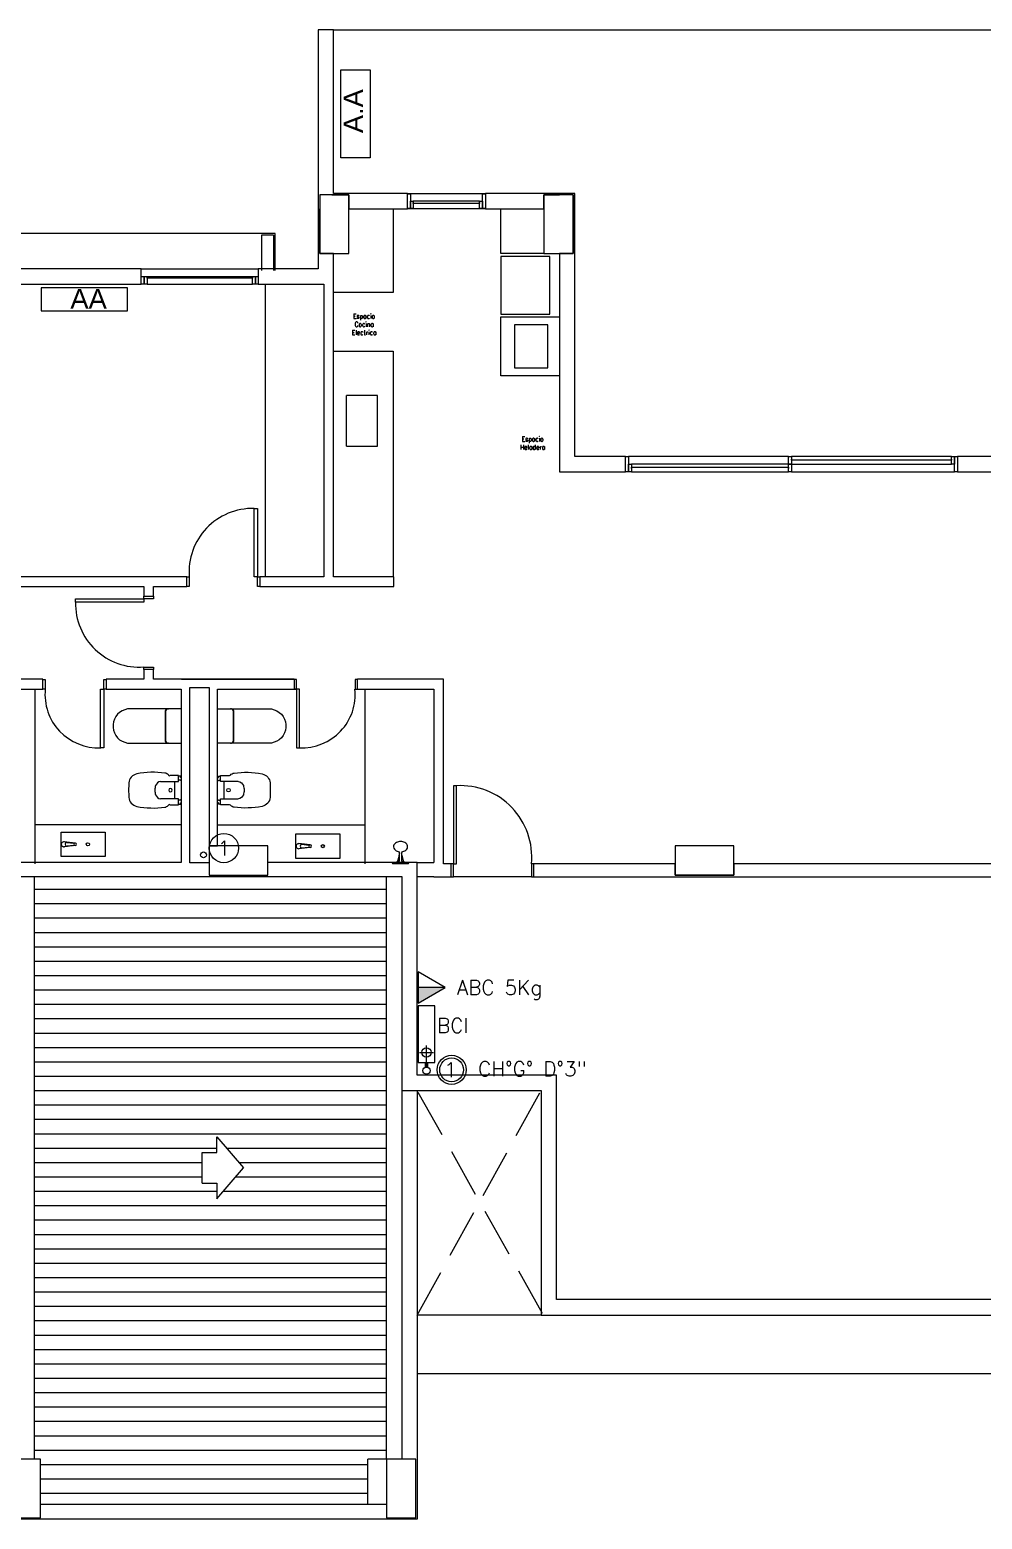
# Model space of a CAD drawing. Header units: millimetres. Extents: x 917 to 1168, y -421 to -23.
# Drawn here: x 1004.28 to 1014.04, y -184 to -168.74 of the extents above; entities that cross this region are included whole.
import ezdxf
from ezdxf.enums import TextEntityAlignment as Align

# ---------------------------------------------------------------- set-up
doc = ezdxf.new("R2010")
doc.units = ezdxf.units.MM
doc.header["$LTSCALE"] = 0.1
for name, pattern in [('ACAD_ISO02W100', [15, 12, -3]), ('CONTINUA', [0]), ('DASHED', [0.7, 0.5, -0.2])]:
    doc.linetypes.add(name, pattern=pattern)
doc.layers.get('0').update_dxf_attribs({"lineweight": 5})
for name, color, linetype, lineweight in [('00-Agua Fria', 5, 'ACAD_ISO02W100', 20), ('00-Texto AF', 7, 'Continuous', 18), ('00_Incendio_Bocas Incendio', 1, 'Continuous', 30), ('00_Incendio_Cañeria', 1, 'Continuous', 30), ('00_Incendio_Matafuego', 1, 'Continuous', 20), ('00_Incendio_Montantes', 1, 'Continuous', 30), ('00_Incendio_Numeracion Montantes', 1, 'Continuous', 30), ('00_Incendio_Textos', 7, 'Continuous', 13), ('A-DETL-GENF', 7, 'Continuous', 5), ('Arq-Equipamiento', 250, 'Continuous', 5), ('MUEBLES', 250, 'Continuous', 5), ('P-SANR-FIXT', 7, 'Continuous', 5)]:
    doc.layers.add(name, color=color, linetype=linetype, lineweight=lineweight)
doc.styles.add('Instal Sanit', font='techb___.ttf', dxfattribs={"height": 0.15})
doc.styles.add('Romans', font='romans.shx')
doc.styles.add('Romans 1.50', font='romans.shx', dxfattribs={"width": 0.8, "height": 0.15})
doc.styles.get("Standard").update_dxf_attribs({"font": 'arial.ttf'})

# ---------------------------------------------------------------- blocks, each defined once
blk = doc.blocks.new('Sanitary_Toilets_Ceramica-Catalano_Zero-70-One-Piece-Close-Coupled-Syphonic - Default-V1-2-TORRE-ARQ- PB _-2_14_')
at = {"layer": 'A-DETL-GENF', "color": 8}
for p, q in [((0.044, 0.177), (0.001, 0.177)), ((0.089, 0.177), (0.044, 0.177)), ((0.133, 0.177), (0.089, 0.177)), ((0.133, 0.177), (0.142, 0.176)), ((0.524, 0.177), (0.133, 0.177)), ((0.142, 0.176), (0.133, 0.177)), ((0.142, 0.176), (0.151, 0.171)), ((0.151, 0.171), (0.142, 0.176)), ((0.151, 0.171), (0.157, 0.165)), ((0.157, 0.165), (0.151, 0.171)), ((0.157, 0.165), (0.162, 0.156)), ((0.162, 0.156), (0.157, 0.165)), ((0.162, 0.156), (0.163, 0.147)), ((0.163, 0.147), (0.162, 0.156)), ((0.553, 0.175), (0.524, 0.177)), ((0.581, 0.167), (0.553, 0.175)), ((0.608, 0.156), (0.581, 0.167)), ((0.633, 0.14), (0.608, 0.156)), ((0.163, 0.147), (0.163, -0.147)), ((0.163, 0.098), (0.163, 0.147)), ((0.163, 0.049), (0.163, 0.098)), ((0.163, 0), (0.163, 0.049)), ((0.654, 0.12), (0.633, 0.14)), ((0.672, 0.097), (0.654, 0.12)), ((0.686, 0.071), (0.672, 0.097)), ((0.696, 0.043), (0.686, 0.071)), ((0.7, 0.015), (0.696, 0.043)), ((0.7, -0.015), (0.7, 0.015)), ((0.163, -0.147), (0.162, -0.156)), ((0.162, -0.156), (0.163, -0.147)), ((0.163, -0.049), (0.163, 0)), ((0.163, -0.098), (0.163, -0.049)), ((0.163, -0.147), (0.163, -0.098)), ((0.608, -0.156), (0.633, -0.14)), ((0.633, -0.14), (0.654, -0.12)), ((0.654, -0.12), (0.672, -0.097)), ((0.672, -0.097), (0.686, -0.071)), ((0.686, -0.071), (0.696, -0.043)), ((0.696, -0.043), (0.7, -0.015)), ((0.001, -0.177), (0.044, -0.177)), ((0.044, -0.177), (0.089, -0.177)), ((0.089, -0.177), (0.133, -0.177)), ((0.142, -0.176), (0.133, -0.177)), ((0.133, -0.177), (0.142, -0.176)), ((0.133, -0.177), (0.524, -0.177)), ((0.151, -0.171), (0.142, -0.176)), ((0.142, -0.176), (0.151, -0.171)), ((0.157, -0.165), (0.151, -0.171)), ((0.151, -0.171), (0.157, -0.165)), ((0.162, -0.156), (0.157, -0.165)), ((0.157, -0.165), (0.162, -0.156)), ((0.524, -0.177), (0.553, -0.175)), ((0.553, -0.175), (0.581, -0.167)), ((0.581, -0.167), (0.608, -0.156))]:
    blk.add_line(p, q, dxfattribs=at)
blk = doc.blocks.new('Vitreous china bidet _ Debba _ Roca _ 355994xx0 - White - Debba- Roca-2705266-2-TORRE-ARQ- PB _-2_14_')
at = {"layer": 'P-SANR-FIXT', "color": 8}
for p, q in [((-0.024, 0.169), (-0.024, 0.08)), ((0.036, 0.08), (0.036, 0.262)), ((0.214, 0.262), (0.214, 0.08)), ((0.274, 0.08), (0.274, 0.169)), ((-0.024, 0.08), (-0.019, 0.08)), ((-0.019, 0.08), (-0.019, 0.06)), ((-0.019, 0.08), (0.022, 0.08)), ((-0.019, 0.06), (-0.006, 0.06)), ((-0.006, 0.06), (-0.006, 0.051)), ((0.022, 0.08), (0.036, 0.08)), ((0.022, 0.06), (0.022, 0.08)), ((0.026, 0.06), (0.022, 0.06)), ((0.026, 0.051), (0.026, 0.06)), ((0.036, 0.116), (0.214, 0.116)), ((0.214, 0.08), (0.228, 0.08)), ((0.224, 0.06), (0.228, 0.06)), ((0.224, 0.051), (0.224, 0.06)), ((0.228, 0.08), (0.269, 0.08)), ((0.228, 0.06), (0.228, 0.08)), ((0.256, 0.051), (0.256, 0.06)), ((0.256, 0.06), (0.269, 0.06)), ((0.269, 0.06), (0.269, 0.08)), ((0.269, 0.08), (0.274, 0.08))]:
    blk.add_line(p, q, dxfattribs=at)
for centre, radius, start, end in [((0.809, 0.337), 0.867, 168.7556, 187.8739), ((0.058, 0.487), 0.101, 93.8692, 168.7556), ((0.125, -0.511), 1.101, 86.1308, 93.8692), ((0.192, 0.487), 0.101, 11.2444, 86.1308), ((-0.559, 0.337), 0.867, 352.1261, 11.2444), ((0.1, 0.253), 0.0649, 110.1691, 171.8309), ((0.129, 0.135), 0.186, 91.3288, 106.151), ((0.121, 0.135), 0.186, 73.849, 88.6712), ((0.15, 0.253), 0.0649, 8.1691, 69.8309), ((0.009, 0.227), 0.0594, 187.8739, 225.1331), ((-0.041, 0.169), 0.0175, 0, 63.7001), ((0.125, 0.161), 0.0175, 0, 180), ((0.125, 0.161), 0.0175, 180, 0), ((0.29, 0.169), 0.0167, 126.2715, 179.7285), ((0.241, 0.227), 0.0594, 311.2548, 352.1261)]:
    blk.add_arc(centre, radius, start, end, dxfattribs=at)
blk = doc.blocks.new('Bacha 45x25cm')
at = {"layer": 'MUEBLES', "color": 8}
for p, q in [((0.112, 0.146), (0.099, 0.028)), ((0.106, 0.062), (0.113, 0.127)), ((0.137, 0.126), (0.144, 0.062)), ((0.138, 0.146), (0.151, 0.028))]:
    blk.add_line(p, q, dxfattribs=at)
blk.add_lwpolyline([(0, 0.45), (0.25, 0.45), (0.25, 0), (0, 0)], close=True, dxfattribs=at)
blk.add_circle((0.125, 0.275), 0.0166, dxfattribs=at)
for centre, radius, start, end in [((0.125, 0.146), 0.0134, 0, 180), ((0.125, 0.028), 0.0256, 168.1721, 11.8279), ((0.125, 0.062), 0.0188, 167.2829, 12.8468), ((0.125, 0.126), 0.0117, 360, 173.6414)]:
    blk.add_arc(centre, radius, start, end, dxfattribs=at)
blk = doc.blocks.new('Shower-Valve_Trim-KOHLER-Alteo-K-TS45106 - 2_5 GPM_ 2BZ-Oil-Rubed Nickel-V13-2-TORRE-ARQ- PB _-2_14_')
at = {"layer": 'P-SANR-FIXT'}
for p, q in [((1.611, -12.188), (1.602, -12.224)), ((1.604, -12.189), (1.611, -12.188)), ((1.475, -12.251), (1.467, -12.249)), ((1.473, -12.225), (1.481, -12.227)), ((1.56, -12.27), (1.481, -12.25)), ((1.486, -12.23), (1.564, -12.25)), ((1.514, -12.262), (1.514, -12.263)), ((1.556, -12.286), (1.515, -12.264)), ((1.521, -12.234), (1.521, -12.236)), ((1.522, -12.234), (1.569, -12.234)), ((1.559, -12.273), (1.56, -12.27)), ((1.573, -12.28), (1.559, -12.274)), ((1.564, -12.25), (1.565, -12.247)), ((1.566, -12.246), (1.581, -12.247)), ((1.572, -12.346), (1.567, -12.342)), ((1.581, -12.31), (1.572, -12.346)), ((1.581, -12.31), (1.578, -12.308)), ((1.592, -12.267), (1.581, -12.31)), ((1.602, -12.224), (1.592, -12.267)), ((1.599, -12.224), (1.602, -12.224))]:
    blk.add_line(p, q, dxfattribs=at)
for centre, radius, start, end in [((1.466, -12.236), 0.0998, 153.2887, 166.2582), ((1.455, -12.231), 0.0869, 138.5968, 153.2887), ((1.439, -12.216), 0.0652, 116.2493, 138.5968), ((1.428, -12.194), 0.0408, 89.3349, 116.2493), ((1.428, -12.193), 0.0399, 54.3692, 89.3349), ((1.424, -12.199), 0.0469, 21.4194, 54.3692), ((1.383, -12.215), 0.0905, 353.6356, 21.4194), ((2.239, -12.57), 0.742, 149.2582, 152.5776), ((1.605, -12.194), 0.00488, 100.6517, 149.2582), ((1.466, -12.236), 0.0998, 166.2582, 179.2277), ((1.454, -12.236), 0.0869, 179.2277, 193.9197), ((1.433, -12.241), 0.0652, 193.9197, 216.2672), ((1.413, -12.256), 0.0408, 216.2672, 243.1815), ((1.412, -12.257), 0.0399, 243.1815, 278.1473), ((1.411, -12.25), 0.0469, 278.1473, 311.0971), ((1.383, -12.217), 0.0905, 311.0971, 338.8809), ((1.477, -12.245), 0.00706, 256.2582, 303.3224), ((1.479, -12.234), 0.00706, 29.194, 76.2582), ((1.511, -12.236), 0.0319, 208.2907, 210.727), ((1.484, -12.251), 0.00187, 232.8664, 278.9604), ((1.483, -12.24), 0.0125, 278.9604, 289.0241), ((1.489, -12.232), 0.00187, 53.5561, 99.6501), ((1.483, -12.241), 0.0125, 43.4923, 53.5561), ((1.335, -12.566), 0.351, 59.4407, 62.5633), ((1.502, -11.883), 0.351, 269.9532, 273.0757), ((1.513, -12.263), 0.000513, 249.7478, 346.2582), ((1.514, -12.263), 0.000925, 331.7203, 56.5175), ((1.515, -12.264), 0.000762, 151.7203, 242.4075), ((1.52, -12.234), 0.000513, 346.2582, 82.7687), ((1.522, -12.235), 0.000762, 90.109, 180.7962), ((1.521, -12.235), 0.000925, 275.999, 0.7962), ((1.561, -12.277), 0.00985, 242.7132, 264.5355), ((1.56, -12.273), 0.000995, 166.2582, 247.7104), ((1.561, -12.288), 0.000695, 156.2365, 234.9862), ((1.56, -12.287), 0.000526, 338.328, 84.5355), ((1.557, -12.294), 0.00706, 12.5776, 54.9862), ((1.549, -12.296), 0.0149, 359.9389, 12.5776), ((2.306, -12.297), 0.742, 179.9389, 183.2582), ((1.566, -12.247), 0.000995, 84.8061, 166.2582), ((1.57, -12.338), 0.00488, 183.2582, 231.8648), ((1.569, -12.244), 0.00985, 67.981, 89.8033), ((1.573, -12.234), 0.000526, 247.981, 354.1885), ((1.574, -12.235), 0.000695, 97.5303, 176.28), ((1.572, -12.282), 0.00308, 0.8785, 67.7104), ((1.573, -12.227), 0.00706, 277.5303, 319.9389), ((1.799, -12.279), 0.224, 180.8785, 186.9037), ((1.58, -12.306), 0.00318, 186.9037, 235.0068), ((1.567, -12.222), 0.0149, 319.9389, 332.5776), ((1.581, -12.244), 0.00308, 264.8061, 331.638), ((1.781, -12.352), 0.224, 145.6128, 151.638), ((1.599, -12.227), 0.00318, 97.5097, 145.6128)]:
    blk.add_arc(centre, radius, start, end, dxfattribs=at)
blk = doc.blocks.new('Shower-Valve_Trim-KOHLER-Alteo-K-TS45106 - 2_5 GPM_ 2BZ-Oil-Rubed Nickel-V14-2-TORRE-ARQ- PB _-2_14_')
at = {"color": 8}
for p, q in [((1.611, -12.188), (1.602, -12.224)), ((1.604, -12.189), (1.611, -12.188)), ((1.475, -12.251), (1.467, -12.249)), ((1.473, -12.225), (1.481, -12.227)), ((1.56, -12.27), (1.481, -12.25)), ((1.486, -12.23), (1.564, -12.25)), ((1.514, -12.262), (1.514, -12.263)), ((1.556, -12.286), (1.515, -12.264)), ((1.521, -12.234), (1.521, -12.236)), ((1.522, -12.234), (1.569, -12.234)), ((1.559, -12.273), (1.56, -12.27)), ((1.573, -12.28), (1.559, -12.274)), ((1.564, -12.25), (1.565, -12.247)), ((1.566, -12.246), (1.581, -12.247)), ((1.572, -12.346), (1.567, -12.342)), ((1.581, -12.31), (1.572, -12.346)), ((1.581, -12.31), (1.578, -12.308)), ((1.592, -12.267), (1.581, -12.31)), ((1.602, -12.224), (1.592, -12.267)), ((1.599, -12.224), (1.602, -12.224))]:
    blk.add_line(p, q, dxfattribs=at)
for centre, radius, start, end in [((1.466, -12.236), 0.0998, 153.2887, 166.2582), ((1.455, -12.231), 0.0869, 138.5968, 153.2887), ((1.439, -12.216), 0.0652, 116.2493, 138.5968), ((1.428, -12.194), 0.0408, 89.3349, 116.2493), ((1.428, -12.193), 0.0399, 54.3692, 89.3349), ((1.424, -12.199), 0.0469, 21.4194, 54.3692), ((1.383, -12.215), 0.0905, 353.6356, 21.4194), ((2.239, -12.57), 0.742, 149.2582, 152.5776), ((1.605, -12.194), 0.00488, 100.6517, 149.2582), ((1.466, -12.236), 0.0998, 166.2582, 179.2277), ((1.454, -12.236), 0.0869, 179.2277, 193.9197), ((1.433, -12.241), 0.0652, 193.9197, 216.2672), ((1.413, -12.256), 0.0408, 216.2672, 243.1815), ((1.412, -12.257), 0.0399, 243.1815, 278.1473), ((1.411, -12.25), 0.0469, 278.1473, 311.0971), ((1.383, -12.217), 0.0905, 311.0971, 338.8809), ((1.477, -12.245), 0.00706, 256.2582, 303.3224), ((1.479, -12.234), 0.00706, 29.194, 76.2582), ((1.511, -12.236), 0.0319, 208.2907, 210.727), ((1.484, -12.251), 0.00187, 232.8664, 278.9604), ((1.483, -12.24), 0.0125, 278.9604, 289.0241), ((1.489, -12.232), 0.00187, 53.5561, 99.6501), ((1.483, -12.241), 0.0125, 43.4923, 53.5561), ((1.335, -12.566), 0.351, 59.4407, 62.5633), ((1.502, -11.883), 0.351, 269.9532, 273.0757), ((1.513, -12.263), 0.000513, 249.7478, 346.2582), ((1.514, -12.263), 0.000925, 331.7203, 56.5175), ((1.515, -12.264), 0.000762, 151.7203, 242.4075), ((1.52, -12.234), 0.000513, 346.2582, 82.7687), ((1.522, -12.235), 0.000762, 90.109, 180.7962), ((1.521, -12.235), 0.000925, 275.999, 0.7962), ((1.561, -12.277), 0.00985, 242.7132, 264.5355), ((1.56, -12.273), 0.000995, 166.2582, 247.7104), ((1.561, -12.288), 0.000695, 156.2365, 234.9862), ((1.56, -12.287), 0.000526, 338.328, 84.5355), ((1.557, -12.294), 0.00706, 12.5776, 54.9862), ((1.549, -12.296), 0.0149, 359.9389, 12.5776), ((2.306, -12.297), 0.742, 179.9389, 183.2582), ((1.566, -12.247), 0.000995, 84.8061, 166.2582), ((1.57, -12.338), 0.00488, 183.2582, 231.8648), ((1.569, -12.244), 0.00985, 67.981, 89.8033), ((1.573, -12.234), 0.000526, 247.981, 354.1885), ((1.574, -12.235), 0.000695, 97.5303, 176.28), ((1.572, -12.282), 0.00308, 0.8785, 67.7104), ((1.573, -12.227), 0.00706, 277.5303, 319.9389), ((1.799, -12.279), 0.224, 180.8785, 186.9037), ((1.58, -12.306), 0.00318, 186.9037, 235.0068), ((1.567, -12.222), 0.0149, 319.9389, 332.5776), ((1.581, -12.244), 0.00308, 264.8061, 331.638), ((1.781, -12.352), 0.224, 145.6128, 151.638), ((1.599, -12.227), 0.00318, 97.5097, 145.6128)]:
    blk.add_arc(centre, radius, start, end, dxfattribs=at)
blk = doc.blocks.new('2-5P final')
at = {"color": 8, "lineweight": 18}
for p, q in [((744.734, -226.041), (744.579, -226.041)), ((744.579, -226.041), (744.579, -228.491)), ((744.734, -227.718), (744.734, -226.041)), ((744.734, -226.041), (760.799, -226.041)), ((744.812, -226.452), (745.112, -226.452)), ((744.812, -227.352), (744.812, -226.452)), ((745.112, -226.452), (745.112, -227.352)), ((745.112, -227.352), (744.812, -227.352)), ((744.719, -227.733), (744.594, -227.733)), ((744.594, -227.733), (744.594, -227.874)), ((744.719, -227.733), (744.594, -227.733)), ((744.594, -227.733), (744.594, -227.874)), ((744.894, -227.733), (744.719, -227.733)), ((744.719, -227.733), (744.894, -227.733)), ((744.894, -227.733), (744.719, -227.733)), ((745.493, -227.718), (744.734, -227.718)), ((744.894, -227.858), (744.894, -227.733)), ((744.894, -227.733), (744.894, -227.874)), ((744.894, -227.858), (744.894, -227.733)), ((745.493, -227.72), (745.493, -227.718)), ((745.493, -227.718), (746.293, -227.718)), ((745.493, -227.873), (745.493, -227.72)), ((745.493, -227.72), (745.523, -227.72)), ((745.523, -227.72), (745.523, -227.873)), ((746.263, -227.873), (746.263, -227.72)), ((746.263, -227.72), (746.293, -227.72)), ((747.207, -227.718), (746.293, -227.718)), ((746.293, -227.718), (746.293, -227.72)), ((746.293, -227.72), (746.293, -227.873)), ((747.051, -227.733), (746.892, -227.733)), ((746.892, -227.733), (746.892, -227.858)), ((746.892, -227.733), (747.051, -227.733)), ((746.892, -227.874), (746.892, -227.733)), ((747.051, -227.733), (746.892, -227.733)), ((746.892, -227.733), (746.892, -227.858)), ((747.192, -227.733), (747.051, -227.733)), ((747.192, -227.733), (747.051, -227.733)), ((747.192, -228.333), (747.192, -227.733)), ((747.192, -227.733), (747.192, -228.333)), ((747.192, -228.333), (747.192, -227.733)), ((747.207, -230.412), (747.207, -227.718)), ((744.594, -227.874), (744.594, -228.333)), ((744.594, -228.333), (744.594, -227.874)), ((744.594, -227.874), (744.594, -228.333)), ((744.894, -227.859), (744.894, -227.858)), ((744.894, -227.859), (744.894, -227.858)), ((744.894, -227.872), (744.894, -227.859)), ((744.894, -227.872), (744.894, -227.859)), ((744.894, -227.873), (744.894, -227.872)), ((744.894, -227.873), (744.894, -227.872)), ((744.894, -227.874), (744.894, -227.873)), ((744.894, -227.874), (744.894, -227.873)), ((744.894, -228.333), (744.894, -227.874)), ((744.894, -227.874), (745.493, -227.874)), ((744.894, -228.333), (744.894, -227.874)), ((745.347, -227.874), (745.347, -228.733)), ((745.493, -227.874), (745.493, -227.873)), ((745.523, -227.873), (745.493, -227.873)), ((746.293, -227.874), (745.493, -227.874)), ((745.523, -227.873), (745.523, -227.796)), ((745.523, -227.796), (745.553, -227.796)), ((745.553, -227.873), (745.523, -227.873)), ((745.553, -227.796), (745.553, -227.873)), ((746.233, -227.796), (745.553, -227.796)), ((745.553, -227.82), (745.553, -227.81)), ((746.233, -227.82), (745.553, -227.82)), ((745.553, -227.873), (746.233, -227.873)), ((746.233, -227.873), (746.233, -227.796)), ((746.233, -227.796), (746.263, -227.796)), ((746.233, -227.81), (746.233, -227.82)), ((746.263, -227.873), (746.233, -227.873)), ((746.263, -227.796), (746.263, -227.873)), ((746.293, -227.873), (746.263, -227.873)), ((746.293, -227.873), (746.293, -227.874)), ((746.293, -227.874), (746.892, -227.874)), ((746.451, -228.333), (746.451, -227.874)), ((746.892, -227.858), (746.892, -227.859)), ((746.892, -227.858), (746.892, -227.859)), ((746.892, -227.859), (746.892, -227.872)), ((746.892, -227.859), (746.892, -227.872)), ((746.892, -227.872), (746.892, -227.873)), ((746.892, -227.872), (746.892, -227.873)), ((746.892, -227.873), (746.892, -227.874)), ((746.892, -227.873), (746.892, -227.874)), ((746.892, -227.874), (746.892, -228.333)), ((746.892, -227.874), (746.892, -228.333)), ((743.981, -228.129), (740.904, -228.129)), ((744.136, -228.129), (743.981, -228.129)), ((744.121, -228.144), (743.996, -228.144)), ((743.996, -228.144), (743.996, -228.506)), ((744.121, -228.144), (744.121, -228.506)), ((744.136, -228.506), (744.136, -228.129)), ((744.594, -228.333), (744.719, -228.333)), ((744.735, -228.333), (744.594, -228.333)), ((744.594, -228.333), (744.719, -228.333)), ((744.719, -228.333), (744.72, -228.333)), ((744.719, -228.333), (744.72, -228.333)), ((744.72, -228.333), (744.732, -228.333)), ((744.72, -228.333), (744.732, -228.333)), ((744.732, -228.333), (744.733, -228.333)), ((744.732, -228.333), (744.733, -228.333)), ((744.733, -228.333), (744.735, -228.333)), ((744.733, -228.333), (744.735, -228.333)), ((744.735, -228.333), (744.894, -228.333)), ((744.735, -231.644), (744.735, -228.333)), ((744.735, -228.333), (744.894, -228.333)), ((746.892, -228.333), (746.451, -228.333)), ((746.892, -228.333), (747.051, -228.333)), ((746.892, -228.333), (747.051, -228.333)), ((747.051, -228.333), (747.052, -228.333)), ((747.051, -228.333), (747.051, -230.568)), ((747.192, -228.333), (747.051, -228.333)), ((747.051, -228.333), (747.052, -228.333)), ((747.052, -228.333), (747.053, -228.333)), ((747.052, -228.333), (747.053, -228.333)), ((747.053, -228.333), (747.066, -228.333)), ((747.053, -228.333), (747.066, -228.333)), ((747.066, -228.333), (747.067, -228.333)), ((747.066, -228.333), (747.067, -228.333)), ((747.067, -228.333), (747.192, -228.333)), ((747.067, -228.333), (747.192, -228.333)), ((742.765, -228.491), (740.75, -228.491)), ((742.765, -228.569), (742.765, -228.491)), ((742.765, -228.491), (743.965, -228.491)), ((744.579, -228.491), (743.965, -228.491)), ((743.965, -228.491), (743.965, -228.569)), ((741.064, -228.647), (742.765, -228.647)), ((742.765, -228.569), (742.795, -228.569)), ((742.765, -228.647), (742.765, -228.569)), ((742.795, -228.647), (742.765, -228.647)), ((742.795, -228.569), (742.825, -228.569)), ((742.795, -228.647), (742.795, -228.569)), ((742.795, -228.569), (742.795, -228.647)), ((742.825, -228.647), (742.795, -228.647)), ((742.825, -228.569), (743.905, -228.569)), ((742.825, -228.584), (742.825, -228.569)), ((742.825, -228.569), (742.825, -228.647)), ((743.905, -228.584), (742.825, -228.584)), ((742.825, -228.647), (743.905, -228.647)), ((743.905, -228.569), (743.905, -228.584)), ((743.905, -228.569), (743.935, -228.569)), ((743.905, -228.647), (743.905, -228.569)), ((743.935, -228.647), (743.905, -228.647)), ((743.935, -228.569), (743.935, -228.647)), ((743.935, -228.569), (743.965, -228.569)), ((743.935, -228.647), (743.935, -228.569)), ((743.965, -228.647), (743.935, -228.647)), ((743.965, -228.569), (743.965, -228.647)), ((743.965, -228.647), (744.635, -228.647)), ((744.035, -228.647), (744.035, -231.644)), ((744.635, -228.647), (744.635, -231.644)), ((744.732, -228.645), (744.735, -228.645)), ((744.735, -228.644), (744.733, -228.644)), ((744.733, -228.647), (744.735, -228.647)), ((745.347, -228.733), (744.735, -228.733)), ((746.45, -229.585), (746.451, -228.983)), ((746.451, -228.983), (747.051, -228.983)), ((746.591, -229.064), (746.59, -229.504)), ((746.931, -229.064), (746.591, -229.064)), ((746.93, -229.504), (746.931, -229.064)), ((744.735, -229.333), (745.347, -229.333)), ((745.347, -229.333), (745.347, -231.644)), ((747.05, -229.585), (746.45, -229.585)), ((746.59, -229.504), (746.93, -229.504)), ((745.187, -229.787), (744.867, -229.787)), ((744.867, -230.307), (744.867, -229.787)), ((745.187, -230.307), (745.187, -229.787)), ((744.867, -230.307), (745.187, -230.307)), ((747.729, -230.412), (747.207, -230.412)), ((747.729, -230.568), (747.729, -230.412)), ((747.729, -230.412), (747.759, -230.412)), ((747.759, -230.412), (747.759, -230.568)), ((749.399, -230.412), (747.759, -230.412)), ((747.759, -230.568), (747.759, -230.49)), ((747.759, -230.49), (747.789, -230.49)), ((747.789, -230.49), (747.789, -230.568)), ((749.399, -230.49), (747.789, -230.49)), ((747.789, -230.535), (747.789, -230.521)), ((747.789, -230.521), (749.399, -230.521)), ((749.399, -230.49), (749.399, -230.412)), ((749.399, -230.412), (749.429, -230.412)), ((749.399, -230.568), (749.399, -230.49)), ((749.399, -230.49), (749.429, -230.49)), ((749.429, -230.49), (749.399, -230.49)), ((749.399, -230.521), (749.399, -230.535)), ((749.429, -230.412), (749.429, -230.49)), ((751.069, -230.412), (749.429, -230.412)), ((749.429, -230.451), (749.429, -230.44)), ((751.069, -230.451), (749.429, -230.451)), ((749.429, -230.49), (749.429, -230.568)), ((749.429, -230.49), (751.069, -230.49)), ((751.069, -230.49), (751.069, -230.412)), ((751.069, -230.412), (751.099, -230.412)), ((751.069, -230.44), (751.069, -230.451)), ((751.099, -230.49), (751.069, -230.49)), ((751.099, -230.412), (751.099, -230.49)), ((751.099, -230.568), (751.099, -230.412)), ((751.099, -230.412), (751.129, -230.412)), ((751.967, -230.412), (751.129, -230.412)), ((751.129, -230.412), (751.129, -230.568)), ((747.052, -230.566), (747.051, -230.566)), ((747.051, -230.568), (747.729, -230.568)), ((747.759, -230.568), (747.729, -230.568)), ((747.789, -230.568), (747.759, -230.568)), ((747.789, -230.568), (749.399, -230.568)), ((749.429, -230.568), (749.399, -230.568)), ((749.429, -230.568), (751.099, -230.568)), ((751.129, -230.568), (751.099, -230.568)), ((751.129, -230.568), (751.967, -230.568)), ((743.921, -231.644), (743.921, -230.944)), ((743.921, -230.944), (743.956, -230.944)), ((743.956, -230.944), (743.956, -231.644)), ((740.829, -231.744), (742.791, -231.744)), ((743.231, -231.644), (740.929, -231.644)), ((742.791, -231.744), (742.791, -231.844)), ((742.891, -231.744), (743.231, -231.744)), ((742.891, -231.844), (742.891, -231.744)), ((743.231, -231.744), (743.231, -231.644)), ((743.231, -231.644), (743.256, -231.644)), ((743.256, -231.744), (743.231, -231.744)), ((743.256, -231.644), (743.256, -231.744)), ((743.956, -231.644), (743.921, -231.644)), ((743.956, -231.744), (743.956, -231.644)), ((743.956, -231.644), (743.981, -231.644)), ((743.981, -231.744), (743.956, -231.744)), ((744.635, -231.644), (743.981, -231.644)), ((743.981, -231.644), (743.981, -231.744)), ((743.981, -231.744), (745.354, -231.744)), ((745.354, -231.644), (744.735, -231.644)), ((745.354, -231.741), (745.353, -231.741)), ((745.354, -231.744), (745.354, -231.644)), ((742.091, -231.869), (742.791, -231.869)), ((742.091, -231.904), (742.091, -231.869)), ((742.791, -231.844), (742.891, -231.844)), ((742.791, -231.869), (742.791, -231.844)), ((742.791, -231.869), (742.791, -231.904)), ((742.891, -231.869), (742.791, -231.869)), ((742.891, -231.844), (742.891, -231.869)), ((742.791, -231.904), (742.091, -231.904)), ((742.791, -232.569), (742.891, -232.569)), ((742.791, -232.594), (742.791, -232.569)), ((742.791, -232.594), (742.791, -232.694)), ((742.891, -232.594), (742.791, -232.594)), ((742.891, -232.569), (742.891, -232.594)), ((742.891, -232.694), (742.891, -232.594)), ((741.756, -232.694), (740.829, -232.694)), ((740.931, -232.796), (741.756, -232.796)), ((741.676, -232.795), (741.675, -234.584)), ((741.756, -232.695), (741.781, -232.695)), ((741.756, -232.795), (741.756, -232.695)), ((741.781, -232.795), (741.756, -232.795)), ((741.781, -232.695), (741.781, -232.795)), ((742.349, -232.796), (742.381, -232.796)), ((742.349, -233.396), (742.349, -232.796)), ((742.381, -232.695), (742.406, -232.695)), ((742.381, -232.795), (742.381, -232.695)), ((742.406, -232.795), (742.381, -232.795)), ((742.406, -232.796), (742.381, -232.796)), ((742.381, -232.796), (742.381, -233.396)), ((742.791, -232.694), (742.406, -232.694)), ((742.406, -232.695), (742.406, -232.795)), ((742.406, -232.796), (743.176, -232.796)), ((744.331, -232.694), (742.891, -232.694)), ((743.176, -232.694), (743.176, -232.696)), ((743.176, -232.796), (743.176, -234.572)), ((743.179, -232.694), (743.179, -232.697)), ((743.545, -232.696), (743.179, -232.696)), ((743.262, -234.576), (743.262, -232.779)), ((743.262, -232.779), (743.461, -232.779)), ((743.461, -232.779), (743.461, -234.401)), ((743.545, -232.697), (743.545, -232.694)), ((743.548, -232.696), (743.548, -232.694)), ((744.331, -232.696), (743.548, -232.696)), ((743.548, -234.401), (743.548, -232.796)), ((743.548, -232.796), (744.331, -232.796)), ((744.356, -232.695), (744.331, -232.695)), ((744.331, -232.695), (744.331, -232.795)), ((744.331, -232.795), (744.356, -232.795)), ((744.356, -232.796), (744.331, -232.796)), ((744.356, -232.795), (744.356, -232.695)), ((744.356, -232.796), (744.356, -233.396)), ((744.387, -232.796), (744.356, -232.796)), ((744.387, -233.396), (744.387, -232.796)), ((744.981, -232.695), (744.956, -232.695)), ((744.956, -232.695), (744.956, -232.795)), ((744.956, -232.795), (744.981, -232.795)), ((745.864, -232.694), (744.981, -232.694)), ((744.981, -232.795), (744.981, -232.695)), ((744.981, -232.796), (745.763, -232.796)), ((745.057, -232.796), (745.057, -234.584)), ((745.763, -232.796), (745.763, -234.572)), ((745.864, -234.585), (745.864, -232.694)), ((742.381, -233.396), (742.349, -233.396)), ((744.356, -233.396), (744.387, -233.396)), ((745.995, -233.785), (745.964, -233.785)), ((745.964, -233.785), (745.964, -234.585)), ((745.995, -234.585), (745.995, -233.785)), ((743.175, -234.184), (741.675, -234.184)), ((743.548, -234.184), (745.057, -234.184)), ((743.461, -234.401), (743.548, -234.401)), ((744.062, -234.402), (743.462, -234.402)), ((743.462, -234.402), (743.462, -234.702)), ((744.062, -234.402), (743.462, -234.402)), ((743.462, -234.402), (743.462, -234.702)), ((744.062, -234.702), (744.062, -234.402)), ((744.062, -234.702), (744.062, -234.402)), ((748.838, -234.401), (748.238, -234.401)), ((748.238, -234.401), (748.238, -234.585)), ((748.838, -234.401), (748.238, -234.401)), ((748.238, -234.401), (748.238, -234.585)), ((748.838, -234.585), (748.838, -234.401)), ((748.838, -234.585), (748.838, -234.401)), ((743.176, -234.572), (741.414, -234.572)), ((743.462, -234.576), (743.262, -234.576)), ((745.593, -234.572), (744.061, -234.572)), ((744.061, -234.572), (744.061, -234.576)), ((745.593, -236.75), (745.593, -234.572)), ((745.939, -234.585), (745.864, -234.585)), ((745.964, -234.585), (745.939, -234.585)), ((745.939, -234.585), (745.939, -234.719)), ((745.964, -234.585), (745.995, -234.585)), ((745.964, -234.719), (745.964, -234.585)), ((746.789, -234.585), (746.764, -234.585)), ((746.764, -234.585), (746.764, -234.719)), ((748.238, -234.585), (746.789, -234.585)), ((746.789, -234.719), (746.789, -234.585)), ((748.238, -234.585), (748.238, -234.587)), ((748.238, -234.701), (748.238, -234.585)), ((748.238, -234.585), (748.238, -234.587)), ((748.238, -234.587), (748.238, -234.588)), ((748.238, -234.587), (748.238, -234.588)), ((748.238, -234.588), (748.238, -234.6)), ((748.238, -234.588), (748.238, -234.6)), ((748.238, -234.6), (748.238, -234.601)), ((748.238, -234.6), (748.238, -234.601)), ((748.238, -234.601), (748.238, -234.701)), ((748.238, -234.601), (748.238, -234.701)), ((748.838, -234.587), (748.838, -234.585)), ((752.466, -234.585), (748.838, -234.585)), ((748.838, -234.585), (748.838, -234.701)), ((748.838, -234.587), (748.838, -234.585)), ((748.838, -234.588), (748.838, -234.587)), ((748.838, -234.588), (748.838, -234.587)), ((748.838, -234.6), (748.838, -234.588)), ((748.838, -234.6), (748.838, -234.588)), ((748.838, -234.601), (748.838, -234.6)), ((748.838, -234.601), (748.838, -234.6)), ((748.838, -234.701), (748.838, -234.601)), ((748.838, -234.701), (748.838, -234.601)), ((741.414, -234.716), (745.435, -234.716)), ((741.673, -240.683), (741.673, -234.716)), ((743.462, -234.702), (744.062, -234.702)), ((743.462, -234.702), (744.062, -234.702)), ((745.279, -240.683), (745.279, -234.716)), ((745.435, -234.716), (745.435, -236.907)), ((745.763, -234.719), (745.939, -234.719)), ((745.939, -234.719), (745.964, -234.719)), ((746.764, -234.719), (745.964, -234.719)), ((746.764, -234.719), (746.789, -234.719)), ((746.789, -234.719), (752.466, -234.719)), ((748.238, -234.701), (748.238, -234.701)), ((748.238, -234.701), (748.838, -234.701)), ((748.238, -234.701), (748.238, -234.701)), ((748.838, -234.701), (748.238, -234.701)), ((748.238, -234.701), (748.238, -234.701)), ((748.238, -234.701), (748.838, -234.701)), ((748.838, -234.701), (748.838, -234.701)), ((748.838, -234.701), (748.838, -234.701)), ((748.838, -234.701), (748.838, -234.701)), ((747.021, -236.75), (745.593, -236.75)), ((747.021, -239.049), (747.021, -236.75)), ((745.435, -236.907), (746.863, -236.907)), ((745.438, -240.683), (745.438, -236.907)), ((745.593, -236.907), (745.593, -241.298)), ((746.863, -236.907), (746.863, -239.207)), ((743.541, -237.542), (743.541, -237.381)), ((743.39, -237.857), (743.39, -237.542)), ((743.39, -237.542), (743.541, -237.542)), ((743.39, -237.857), (743.541, -237.857)), ((743.541, -237.857), (743.541, -238.018)), ((751.807, -239.049), (747.021, -239.049)), ((746.863, -239.207), (745.593, -239.207)), ((746.863, -239.207), (751.807, -239.207)), ((745.593, -239.807), (759.939, -239.807)), ((741.733, -240.683), (741.433, -240.683)), ((741.733, -240.683), (741.574, -240.683)), ((741.733, -241.283), (741.733, -240.683)), ((741.733, -241.142), (741.733, -240.683)), ((745.088, -241.143), (745.088, -240.683)), ((745.279, -240.683), (745.088, -240.683)), ((745.579, -240.683), (745.279, -240.683)), ((745.279, -240.683), (745.279, -241.283)), ((745.348, -240.683), (745.279, -240.683)), ((745.279, -240.683), (745.279, -241.142)), ((745.437, -240.683), (745.348, -240.683)), ((745.439, -240.683), (745.437, -240.683)), ((745.44, -240.683), (745.439, -240.683)), ((745.452, -240.683), (745.44, -240.683)), ((745.453, -240.683), (745.452, -240.683)), ((745.578, -240.683), (745.453, -240.683)), ((745.579, -240.683), (745.578, -240.683)), ((745.579, -241.283), (745.579, -240.683)), ((745.579, -241.142), (745.579, -240.683)), ((741.733, -241.143), (741.733, -241.142)), ((741.733, -241.143), (745.279, -241.143)), ((741.733, -241.144), (741.733, -241.143)), ((741.733, -241.157), (741.733, -241.144)), ((741.733, -241.158), (741.733, -241.157)), ((741.733, -241.283), (741.733, -241.158)), ((745.279, -241.142), (745.279, -241.144)), ((745.279, -241.144), (745.279, -241.158)), ((745.279, -241.158), (745.279, -241.283)), ((745.579, -241.283), (745.579, -241.142)), ((745.593, -241.298), (741.418, -241.298)), ((741.433, -241.283), (741.733, -241.283)), ((741.574, -241.283), (741.733, -241.283)), ((745.279, -241.283), (745.579, -241.283)), ((745.279, -241.283), (745.579, -241.283))]:
    blk.add_line(p, q, dxfattribs=at)
at = {"color": 8, "linetype": 'CONTINUA', "lineweight": 13}
for p, q in [((745.593, -234.572), (745.763, -234.572)), ((745.763, -234.719), (745.593, -234.719)), ((745.279, -234.849), (741.673, -234.849)), ((745.279, -234.996), (741.673, -234.996)), ((745.279, -235.143), (741.673, -235.143)), ((745.279, -235.291), (741.673, -235.291)), ((745.279, -235.438), (741.673, -235.438)), ((745.279, -235.585), (741.673, -235.585)), ((745.279, -235.733), (741.673, -235.733)), ((745.279, -235.88), (741.673, -235.88)), ((745.279, -236.027), (741.673, -236.027)), ((745.279, -236.174), (741.673, -236.174)), ((745.279, -236.322), (741.673, -236.322)), ((745.279, -236.469), (741.673, -236.469)), ((745.279, -236.616), (741.673, -236.616)), ((745.279, -236.764), (741.673, -236.764)), ((745.279, -236.911), (741.673, -236.911)), ((745.279, -237.058), (741.673, -237.058)), ((745.279, -237.205), (741.673, -237.205)), ((745.279, -237.353), (741.673, -237.353)), ((743.541, -237.5), (741.673, -237.5)), ((745.279, -237.5), (743.643, -237.5)), ((743.39, -237.647), (741.673, -237.647)), ((745.279, -237.647), (743.768, -237.647)), ((743.39, -237.794), (741.673, -237.794)), ((745.279, -237.794), (743.732, -237.794)), ((743.541, -237.942), (741.673, -237.942)), ((745.279, -237.942), (743.606, -237.942)), ((745.279, -238.089), (741.673, -238.089)), ((745.279, -238.236), (741.673, -238.236)), ((745.279, -238.384), (741.673, -238.384)), ((745.279, -238.531), (741.673, -238.531)), ((745.279, -238.678), (741.673, -238.678)), ((745.279, -238.825), (741.673, -238.825)), ((745.279, -238.973), (741.673, -238.973)), ((745.279, -239.12), (741.673, -239.12)), ((745.279, -239.267), (741.673, -239.267)), ((745.279, -239.415), (741.673, -239.415)), ((745.279, -239.562), (741.673, -239.562)), ((745.279, -239.709), (741.673, -239.709)), ((745.279, -239.856), (741.673, -239.856)), ((745.279, -240.004), (741.673, -240.004)), ((745.279, -240.151), (741.673, -240.151)), ((745.279, -240.298), (741.673, -240.298)), ((745.279, -240.446), (741.673, -240.446)), ((745.279, -240.593), (741.673, -240.593)), ((745.088, -240.74), (741.733, -240.74)), ((745.088, -240.887), (741.733, -240.887)), ((745.088, -241.035), (741.733, -241.035))]:
    blk.add_line(p, q, dxfattribs=at)
at = {"color": 8, "linetype": 'DASHED', "lineweight": 18, "ltscale": 10}
for p, q in [((746.878, -239.192), (745.593, -236.907)), ((745.593, -239.207), (746.863, -236.907))]:
    blk.add_line(p, q, dxfattribs=at)
at = {"color": 8, "lineweight": 18}
blk.add_lwpolyline([(746.451, -228.365), (746.451, -228.955), (746.951, -228.955), (746.951, -228.365)], close=True, dxfattribs=at)
for points in [[(743.541, -237.381), (743.813, -237.699)], [(743.541, -238.018), (743.813, -237.699)]]:
    blk.add_lwpolyline(points, dxfattribs=at)
for centre, radius, start, end in [((743.908, -231.597), 0.653, 88.836, 184.1016), ((742.744, -231.917), 0.653, 178.836, 274.1016), ((742.325, -232.85), 0.546, 174.312, 272.5983), ((744.412, -232.85), 0.546, 267.4017, 5.688), ((746.037, -234.514), 0.73, 354.4302, 93.3299)]:
    blk.add_arc(centre, radius, start, end, dxfattribs=at)
at = {"layer": 'Arq-Equipamiento', "color": 8, "linetype": 'CONTINUA', "lineweight": 18}
blk.add_lwpolyline([(742.625, -228.684), (741.74, -228.684), (741.74, -228.92), (742.625, -228.92)], close=True, dxfattribs=at)
at = {"color": 8, "lineweight": 18}
for name, p, rotation in [('Sanitary_Toilets_Ceramica-Catalano_Zero-70-One-Piece-Close-Coupled-Syphonic - Default-V1-2-TORRE-ARQ- PB _-2_14_', (743.177, -233.173), 179.996503024591), ('Vitreous china bidet _ Debba _ Roca _ 355994xx0 - White - Debba- Roca-2705266-2-TORRE-ARQ- PB _-2_14_', (743.226, -233.955), 89.99650307036545), ('Bacha 45x25cm', (741.944, -234.26), 269.9999997145658), ('Bacha 45x25cm', (744.351, -234.279), 269.9999997145658), ('Shower-Valve_Trim-KOHLER-Alteo-K-TS45106 - 2_5 GPM_ 2BZ-Oil-Rubed Nickel-V13-2-TORRE-ARQ- PB _-2_14_', (756.959, -230.122), 283.7592465632944), ('Shower-Valve_Trim-KOHLER-Alteo-K-TS45106 - 2_5 GPM_ 2BZ-Oil-Rubed Nickel-V14-2-TORRE-ARQ- PB _-2_14_', (756.959, -230.122), 283.7592465632944)]:
    blk.add_blockref(name, p, dxfattribs=dict(at, rotation=rotation))
at = {"color": 8, "lineweight": 18, "xscale": -1}
for name, p, rotation in [('Sanitary_Toilets_Ceramica-Catalano_Zero-70-One-Piece-Close-Coupled-Syphonic - Default-V1-2-TORRE-ARQ- PB _-2_14_', (743.547, -233.173), 179.9965031161391), ('Vitreous china bidet _ Debba _ Roca _ 355994xx0 - White - Debba- Roca-2705266-2-TORRE-ARQ- PB _-2_14_', (743.498, -233.955), 269.9965030703645)]:
    blk.add_blockref(name, p, dxfattribs=dict(at, rotation=rotation))
at = {"color": 8, "lineweight": 18}
blk.add_text('A.A', height=0.2, rotation=90, dxfattribs=at).set_placement((745.039, -227.1))
at = {"color": 8, "lineweight": 18, "style": 'Romans 1.50', "width": 0.8}
for s, p in [('Espacio', (744.935, -229)), ('Electrica', (744.923, -229.167)), ('Cocina', (744.951, -229.084)), ('Espacio', (746.663, -230.259)), ('Heladera', (746.647, -230.342))]:
    blk.add_text(s, height=0.05, dxfattribs=at).set_placement(p)
at = {"color": 8, "lineweight": 18, "insert": (742.412, -228.697), "char_height": 0.2, "attachment_point": 3}
blk.add_mtext_dynamic_manual_height_columns('AA', width=1, gutter_width=12.5, heights=[0], dxfattribs=at)
blk = doc.blocks.new('Boca Incendio')
at = {"color": 1, "lineweight": 20}
blk.add_lwpolyline([(-0.58, -0.085), (0, -0.085), (0, 0.085), (-0.58, 0.085)], close=True, dxfattribs=at)
for points in [[(0, 0), (-0.176, 0)], [(-0.104, -0.072), (-0.104, 0.072)]]:
    blk.add_lwpolyline(points, dxfattribs=at)
blk.add_circle((-0.104, 0), 0.048, dxfattribs=at)

msp = doc.modelspace()

# ---------------------------------------------------------------- hatches: boundary and pattern name
at = {"layer": '00_Incendio_Matafuego'}
msp.add_hatch(color=256, dxfattribs=at).paths.add_polyline_path([(1008.26, -178.552), (1008.26, -178.712), (1008.537, -178.552)])

# ---------------------------------------------------------------- linework, layer by layer
at = {"layer": '00-Agua Fria', "linetype": 'CONTINUA', "lineweight": 20}
for centre, radius in [((1006.269, -177.125), 0.15), ((1006.06, -177.194), 0.03)]:
    msp.add_circle(centre, radius, dxfattribs=at)
at = {"layer": '00_Incendio_Cañeria', "lineweight": 60}
msp.add_lwpolyline([(1008.345, -179.367), (1008.345, -179.321)], dxfattribs=at)
at = {"layer": '00_Incendio_Matafuego'}
msp.add_lwpolyline([(1008.537, -178.552), (1008.26, -178.392), (1008.26, -178.712)], close=True, dxfattribs=at)
msp.add_lwpolyline([(1008.537, -178.552), (1008.26, -178.552)], dxfattribs=at)
at = {"layer": '00_Incendio_Montantes', "lineweight": 25}
msp.add_circle((1008.345, -179.404), 0.037, dxfattribs=at)
at = {"layer": '00_Incendio_Numeracion Montantes', "lineweight": 20}
for radius in [0.149, 0.122]:
    msp.add_circle((1008.603, -179.396), radius, dxfattribs=at)

# ---------------------------------------------------------------- block references
at = {"linetype": 'CONTINUA', "lineweight": 13}
msp.add_blockref('2-5P final', (262.657, 57.299), dxfattribs=at)
at = {"layer": '00_Incendio_Bocas Incendio', "rotation": 270}
msp.add_blockref('Boca Incendio', (1008.345, -179.321), dxfattribs=at)

# ---------------------------------------------------------------- texts
at = {"layer": '00-Texto AF', "style": 'Romans'}
msp.add_text('1', height=0.15, rotation=0, dxfattribs=at).set_placement((1006.269, -177.125), align=Align.MIDDLE_CENTER)
at = {"layer": '00_Incendio_Textos', "color": 7, "insert": (1009.019, -178.478), "char_height": 0.15, "width": 1.47222, "attachment_point": 2, "style": 'Instal Sanit'}
msp.add_mtext('\\pi-0.45,l0.6,t0.6;{\\Fromans|c0;ABC 5Kg}', dxfattribs=at)
at = {"layer": '00_Incendio_Textos', "insert": (1008.614, -179.017), "char_height": 0.15, "attachment_point": 8, "style": 'Romans'}
msp.add_mtext_dynamic_manual_height_columns('BCI', width=0.92514, gutter_width=0.75, heights=[0], dxfattribs=at)
at = {"layer": '00_Incendio_Textos', "lineweight": 18, "insert": (1009.986, -179.311), "char_height": 0.15, "attachment_point": 3}
msp.add_mtext_dynamic_manual_height_columns('\\A1;{\\Fromans|c0;CH°G° D°3\\H1x;"}', width=1.33303, gutter_width=12.5, heights=[0], dxfattribs=at)
at = {"layer": '00_Incendio_Textos', "color": 7, "style": 'Romans', "flags": 8}
msp.add_attdef('1', text='1', height=0.15, dxfattribs=at).set_placement((1008.59, -179.396), align=Align.MIDDLE_CENTER)

doc.saveas('drawing.dxf')
